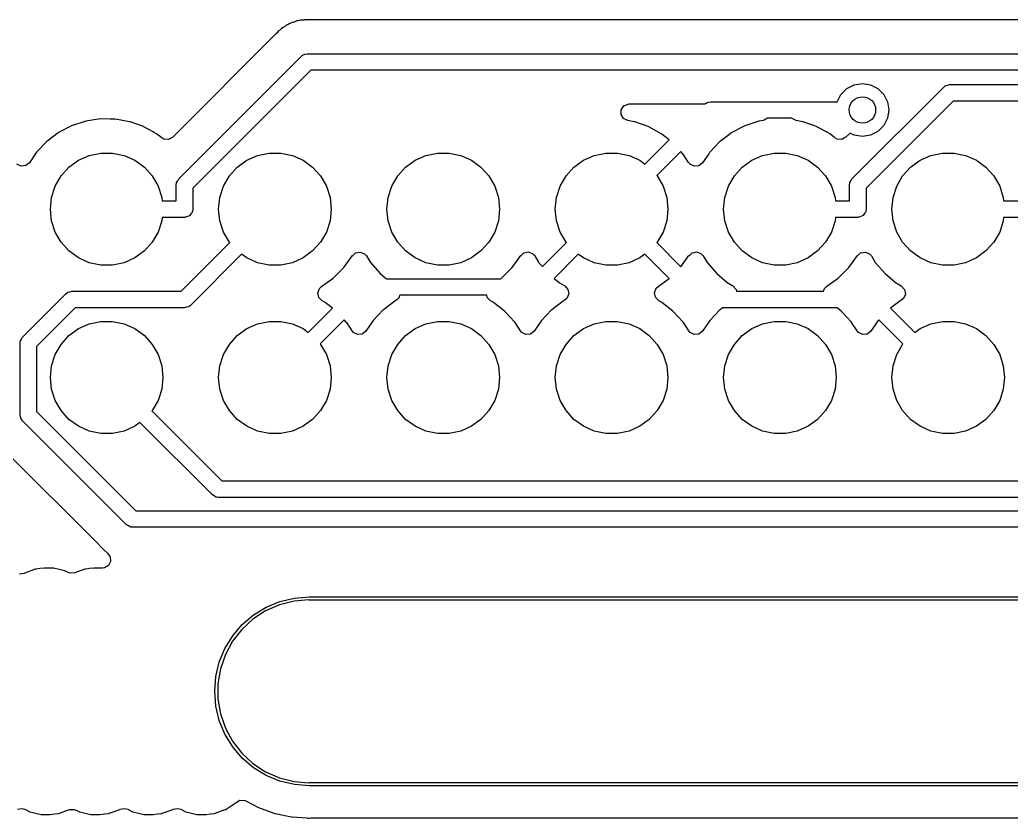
# Model space of a CAD drawing. Extents: x 0.3 to 11.5, y -8.2 to 3.2.
# Drawn here: x 3.005 to 3.594, y -3.508 to -3.033 of the extents above; entities that cross this region are included whole.
import ezdxf

# ---------------------------------------------------------------- set-up
doc = ezdxf.new("R2010")
doc.units = 0
doc.header["$MEASUREMENT"] = 0
doc.layers.add('BLACK', color=7, linetype='CONTINUOUS')

msp = doc.modelspace()

# ---------------------------------------------------------------- linework, layer by layer
at = {"layer": 'BLACK', "linetype": 'CONTINUOUS'}
for p, q in [((3.15992, -3.03918), (3.15933, -3.03969)), ((3.16048, -3.03862), (3.15992, -3.03918)), ((3.16154, -3.03799), (3.16048, -3.03862)), ((3.16198, -3.03773), (3.16154, -3.03799)), ((3.16237, -3.03747), (3.16198, -3.03773)), ((3.16309, -3.03695), (3.16237, -3.03747)), ((3.16378, -3.03645), (3.16309, -3.03695)), ((3.16407, -3.03634), (3.16378, -3.03645)), ((3.16452, -3.03616), (3.16407, -3.03634)), ((3.16407, -3.03634), (3.16407, -3.03634)), ((3.16522, -3.03581), (3.16452, -3.03616)), ((3.16564, -3.03557), (3.16522, -3.03581)), ((3.16591, -3.03541), (3.16564, -3.03557)), ((3.16564, -3.03557), (3.16564, -3.03557)), ((3.16758, -3.03492), (3.16591, -3.03541)), ((3.16802, -3.03477), (3.16758, -3.03492)), ((3.16935, -3.03425), (3.16802, -3.03477)), ((3.16964, -3.03413), (3.16935, -3.03425)), ((3.16935, -3.03425), (3.16935, -3.03425)), ((3.17015, -3.03407), (3.16964, -3.03413)), ((3.17043, -3.03403), (3.17015, -3.03407)), ((3.17119, -3.03387), (3.17043, -3.03403)), ((3.17126, -3.03385), (3.17119, -3.03387)), ((3.17196, -3.03365), (3.17126, -3.03385)), ((3.17227, -3.03364), (3.17196, -3.03365)), ((3.17244, -3.03364), (3.17227, -3.03364)), ((3.1737, -3.0336), (3.17244, -3.03364)), ((3.17416, -3.03356), (3.1737, -3.0336)), ((3.17417, -3.03356), (3.17416, -3.03356)), ((3.17432, -3.03354), (3.17417, -3.03356)), ((3.17417, -3.03356), (3.17417, -3.03356)), ((3.17542, -3.03354), (3.17432, -3.03354)), ((3.17558, -3.03354), (3.17542, -3.03354)), ((3.17794, -3.03346), (3.17558, -3.03354)), ((3.17826, -3.03345), (3.17794, -3.03346)), ((3.17794, -3.03346), (3.17794, -3.03346)), ((3.17855, -3.03352), (3.17826, -3.03345)), ((3.17899, -3.03354), (3.17855, -3.03352)), ((10.2435, -3.03354), (3.17899, -3.03354)), ((3.15726, -3.04184), (3.09596, -3.10314)), ((3.15757, -3.0415), (3.15726, -3.04184)), ((3.15868, -3.04015), (3.15757, -3.0415)), ((3.15933, -3.03969), (3.15868, -3.04015)), ((3.09948, -3.12793), (3.17241, -3.055)), ((3.17241, -3.055), (3.17311, -3.05448)), ((3.17311, -3.05448), (3.17323, -3.05434)), ((3.17323, -3.05434), (3.17334, -3.05431)), ((3.17334, -3.05431), (3.17354, -3.05416)), ((3.17354, -3.05416), (3.17473, -3.0539)), ((3.17473, -3.0539), (3.17589, -3.05356)), ((3.17589, -3.05356), (10.2449, -3.05356)), ((3.17793, -3.0634), (3.10788, -3.13345)), ((10.2429, -3.0634), (3.17793, -3.0634)), ((3.49297, -3.07775), (3.49646, -3.07426)), ((3.49646, -3.07426), (3.50085, -3.07203)), ((3.49948, -3.12793), (3.55406, -3.07335)), ((3.50085, -3.07203), (3.50571, -3.07126)), ((3.50571, -3.07126), (3.51058, -3.07203)), ((3.51058, -3.07203), (3.51497, -3.07426)), ((3.51497, -3.07426), (3.51845, -3.07775)), ((3.55406, -3.07335), (3.55476, -3.07283)), ((3.55476, -3.07283), (3.55488, -3.07269)), ((3.55488, -3.07269), (3.55498, -3.07266)), ((3.55498, -3.07266), (3.55519, -3.07251)), ((3.55519, -3.07251), (3.55637, -3.07225)), ((3.55637, -3.07225), (3.55754, -3.07191)), ((3.55754, -3.07191), (10.1633, -3.07191)), ((3.49076, -3.08208), (3.49297, -3.07775)), ((3.51845, -3.07775), (3.52069, -3.08214)), ((3.36245, -3.08683), (3.36404, -3.08453)), ((3.36404, -3.08453), (3.36662, -3.08345)), ((3.36662, -3.08345), (3.36716, -3.08342)), ((3.36716, -3.08342), (3.41222, -3.08342)), ((3.41222, -3.08342), (3.41278, -3.083)), ((3.41278, -3.083), (3.4129, -3.08286)), ((3.4129, -3.08286), (3.41301, -3.08283)), ((3.41301, -3.08283), (3.41321, -3.08268)), ((3.41321, -3.08268), (3.4144, -3.08242)), ((3.4144, -3.08242), (3.41556, -3.08208)), ((3.41556, -3.08208), (3.49076, -3.08208)), ((3.55957, -3.08176), (3.50788, -3.13345)), ((3.52069, -3.08214), (3.52146, -3.087)), ((10.1612, -3.08176), (3.55957, -3.08176)), ((3.36235, -3.08962), (3.36245, -3.08683)), ((3.36379, -3.09202), (3.36235, -3.08962)), ((3.36629, -3.09327), (3.36379, -3.09202)), ((3.44924, -3.09193), (3.44735, -3.09314)), ((3.46384, -3.09193), (3.44924, -3.09193)), ((3.4639, -3.09202), (3.46384, -3.09193)), ((3.4664, -3.09327), (3.4639, -3.09202)), ((3.52069, -3.09187), (3.51845, -3.09626)), ((3.52146, -3.087), (3.52069, -3.09187)), ((3.0359, -3.09639), (3.0281, -3.10045)), ((3.04426, -3.09366), (3.0359, -3.09639)), ((3.05295, -3.09233), (3.04426, -3.09366)), ((3.05316, -3.09233), (3.05295, -3.09233)), ((3.05884, -3.0924), (3.05316, -3.09233)), ((3.05316, -3.09233), (3.05316, -3.09233)), ((3.06175, -3.09244), (3.05884, -3.0924)), ((3.06195, -3.09247), (3.06175, -3.09244)), ((3.07021, -3.09394), (3.06195, -3.09247)), ((3.06195, -3.09247), (3.06195, -3.09247)), ((3.07041, -3.09398), (3.07021, -3.09394)), ((3.07021, -3.09394), (3.07021, -3.09394)), ((3.0706, -3.09405), (3.07041, -3.09398)), ((3.0785, -3.09685), (3.0706, -3.09405)), ((3.0706, -3.09405), (3.0706, -3.09405)), ((3.0787, -3.09691), (3.0785, -3.09685)), ((3.0785, -3.09685), (3.0785, -3.09685)), ((3.08434, -3.10003), (3.0787, -3.09691)), ((3.3702, -3.09396), (3.36629, -3.09327)), ((3.37059, -3.09407), (3.3702, -3.09396)), ((3.3785, -3.09686), (3.37059, -3.09407)), ((3.37887, -3.09703), (3.3785, -3.09686)), ((3.38621, -3.10108), (3.37887, -3.09703)), ((3.4359, -3.09639), (3.4281, -3.10045)), ((3.44426, -3.09366), (3.4359, -3.09639)), ((3.44671, -3.09329), (3.44426, -3.09366)), ((3.44735, -3.09314), (3.44671, -3.09329)), ((3.47021, -3.09394), (3.4664, -3.09327)), ((3.47041, -3.09398), (3.47021, -3.09394)), ((3.47021, -3.09394), (3.47021, -3.09394)), ((3.4706, -3.09405), (3.47041, -3.09398)), ((3.4785, -3.09685), (3.4706, -3.09405)), ((3.4706, -3.09405), (3.4706, -3.09405)), ((3.4787, -3.09691), (3.4785, -3.09685)), ((3.4785, -3.09685), (3.4785, -3.09685)), ((3.48434, -3.10003), (3.4787, -3.09691)), ((3.51845, -3.09626), (3.51497, -3.09974)), ((3.02794, -3.10058), (3.02192, -3.10509)), ((3.0281, -3.10045), (3.02794, -3.10058)), ((3.02794, -3.10058), (3.02794, -3.10058)), ((3.08497, -3.10038), (3.08434, -3.10003)), ((3.0864, -3.10117), (3.08497, -3.10038)), ((3.08656, -3.10129), (3.0864, -3.10117)), ((3.08938, -3.10352), (3.08656, -3.10129)), ((3.08656, -3.10129), (3.08656, -3.10129)), ((3.09072, -3.10428), (3.08938, -3.10352)), ((3.09596, -3.10314), (3.09351, -3.10448)), ((3.38654, -3.10131), (3.38621, -3.10108)), ((3.39088, -3.10473), (3.38654, -3.10131)), ((3.42794, -3.10058), (3.42192, -3.10509)), ((3.4281, -3.10045), (3.42794, -3.10058)), ((3.42794, -3.10058), (3.42794, -3.10058)), ((3.48497, -3.10038), (3.48434, -3.10003)), ((3.4864, -3.10117), (3.48497, -3.10038)), ((3.48889, -3.10314), (3.4864, -3.10117)), ((3.48938, -3.10352), (3.48889, -3.10314)), ((3.49072, -3.10428), (3.48938, -3.10352)), ((3.49596, -3.10314), (3.49351, -3.10448)), ((3.49838, -3.10072), (3.49596, -3.10314)), ((3.50085, -3.10198), (3.49838, -3.10072)), ((3.50571, -3.10275), (3.50085, -3.10198)), ((3.51058, -3.10198), (3.50571, -3.10275)), ((3.51497, -3.09974), (3.51058, -3.10198)), ((3.02107, -3.10573), (3.01499, -3.11209)), ((3.02192, -3.10509), (3.02107, -3.10573)), ((3.09351, -3.10448), (3.09072, -3.10428)), ((3.37649, -3.11911), (3.39088, -3.10473)), ((3.42107, -3.10573), (3.41499, -3.11209)), ((3.42192, -3.10509), (3.42107, -3.10573)), ((3.49351, -3.10448), (3.49072, -3.10428)), ((3.01499, -3.11209), (3.01076, -3.11829)), ((3.03996, -3.11688), (3.04636, -3.11404)), ((3.04636, -3.11404), (3.0532, -3.11258)), ((3.0532, -3.11258), (3.06019, -3.11258)), ((3.06019, -3.11258), (3.06704, -3.11404)), ((3.06704, -3.11404), (3.07343, -3.11688)), ((3.13996, -3.11688), (3.14636, -3.11404)), ((3.14636, -3.11404), (3.1532, -3.11258)), ((3.1532, -3.11258), (3.16019, -3.11258)), ((3.16019, -3.11258), (3.16704, -3.11404)), ((3.16704, -3.11404), (3.17343, -3.11688)), ((3.23996, -3.11688), (3.24636, -3.11404)), ((3.24636, -3.11404), (3.2532, -3.11258)), ((3.2532, -3.11258), (3.26019, -3.11258)), ((3.26019, -3.11258), (3.26704, -3.11404)), ((3.26704, -3.11404), (3.27343, -3.11688)), ((3.33996, -3.11688), (3.34636, -3.11404)), ((3.34636, -3.11404), (3.3532, -3.11258)), ((3.3532, -3.11258), (3.36019, -3.11258)), ((3.36019, -3.11258), (3.36704, -3.11404)), ((3.36704, -3.11404), (3.37343, -3.11688)), ((3.39786, -3.11166), (3.38356, -3.12596)), ((3.39906, -3.11298), (3.39786, -3.11166)), ((3.39931, -3.1133), (3.39906, -3.11298)), ((3.40248, -3.11821), (3.39931, -3.1133)), ((3.41438, -3.11298), (3.41076, -3.11829)), ((3.41487, -3.11226), (3.41438, -3.11298)), ((3.41499, -3.11209), (3.41487, -3.11226)), ((3.41487, -3.11226), (3.41487, -3.11226)), ((3.43996, -3.11688), (3.44636, -3.11404)), ((3.44636, -3.11404), (3.4532, -3.11258)), ((3.4532, -3.11258), (3.46019, -3.11258)), ((3.46019, -3.11258), (3.46704, -3.11404)), ((3.46704, -3.11404), (3.47343, -3.11688)), ((3.53996, -3.11688), (3.54636, -3.11404)), ((3.54636, -3.11404), (3.5532, -3.11258)), ((3.5532, -3.11258), (3.56019, -3.11258)), ((3.56019, -3.11258), (3.56704, -3.11404)), ((3.56704, -3.11404), (3.57343, -3.11688)), ((3.00582, -3.12039), (3.00331, -3.11916)), ((3.0086, -3.12006), (3.00582, -3.12039)), ((3.01076, -3.11829), (3.0086, -3.12006)), ((3.02962, -3.1262), (3.0343, -3.121)), ((3.0343, -3.121), (3.03996, -3.11688)), ((3.07343, -3.11688), (3.07909, -3.121)), ((3.07909, -3.121), (3.08377, -3.1262)), ((3.12962, -3.1262), (3.1343, -3.121)), ((3.1343, -3.121), (3.13996, -3.11688)), ((3.17343, -3.11688), (3.17909, -3.121)), ((3.17909, -3.121), (3.18377, -3.1262)), ((3.22962, -3.1262), (3.2343, -3.121)), ((3.2343, -3.121), (3.23996, -3.11688)), ((3.27343, -3.11688), (3.27909, -3.121)), ((3.27909, -3.121), (3.28377, -3.1262)), ((3.32962, -3.1262), (3.3343, -3.121)), ((3.3343, -3.121), (3.33996, -3.11688)), ((3.37343, -3.11688), (3.37649, -3.11911)), ((3.4033, -3.11917), (3.40248, -3.11821)), ((3.40581, -3.1204), (3.4033, -3.11917)), ((3.40859, -3.12008), (3.40581, -3.1204)), ((3.41075, -3.11831), (3.40859, -3.12008)), ((3.41076, -3.11829), (3.41075, -3.11831)), ((3.42962, -3.1262), (3.4343, -3.121)), ((3.4343, -3.121), (3.43996, -3.11688)), ((3.47343, -3.11688), (3.47909, -3.121)), ((3.47909, -3.121), (3.48377, -3.1262)), ((3.52962, -3.1262), (3.5343, -3.121)), ((3.5343, -3.121), (3.53996, -3.11688)), ((3.57343, -3.11688), (3.57909, -3.121)), ((3.57909, -3.121), (3.58377, -3.1262)), ((3.02613, -3.13225), (3.02962, -3.1262)), ((3.08377, -3.1262), (3.08727, -3.13225)), ((3.12613, -3.13225), (3.12962, -3.1262)), ((3.18377, -3.1262), (3.18727, -3.13225)), ((3.22613, -3.13225), (3.22962, -3.1262)), ((3.28377, -3.1262), (3.28727, -3.13225)), ((3.32613, -3.13225), (3.32962, -3.1262)), ((3.38356, -3.12596), (3.38377, -3.1262)), ((3.38377, -3.1262), (3.38727, -3.13225)), ((3.42613, -3.13225), (3.42962, -3.1262)), ((3.48377, -3.1262), (3.48727, -3.13225)), ((3.52613, -3.13225), (3.52962, -3.1262)), ((3.58377, -3.1262), (3.58727, -3.13225)), ((3.02396, -3.13891), (3.02613, -3.13225)), ((3.08727, -3.13225), (3.08943, -3.13891)), ((3.09804, -3.13141), (3.09817, -3.13054)), ((3.09804, -3.14094), (3.09804, -3.13141)), ((3.09815, -3.13036), (3.09821, -3.13026)), ((3.09817, -3.13054), (3.09815, -3.13036)), ((3.09821, -3.13026), (3.09824, -3.13001)), ((3.09824, -3.13001), (3.0989, -3.12899)), ((3.0989, -3.12899), (3.09948, -3.12793)), ((3.10788, -3.13345), (3.10788, -3.14587)), ((3.12396, -3.13891), (3.12613, -3.13225)), ((3.18727, -3.13225), (3.18943, -3.13891)), ((3.22396, -3.13891), (3.22613, -3.13225)), ((3.28727, -3.13225), (3.28943, -3.13891)), ((3.32396, -3.13891), (3.32613, -3.13225)), ((3.38727, -3.13225), (3.38943, -3.13891)), ((3.42396, -3.13891), (3.42613, -3.13225)), ((3.48727, -3.13225), (3.48943, -3.13891)), ((3.49804, -3.13141), (3.49817, -3.13054)), ((3.49804, -3.14094), (3.49804, -3.13141)), ((3.49815, -3.13036), (3.49821, -3.13026)), ((3.49817, -3.13054), (3.49815, -3.13036)), ((3.49821, -3.13026), (3.49824, -3.13001)), ((3.49824, -3.13001), (3.4989, -3.12899)), ((3.4989, -3.12899), (3.49948, -3.12793)), ((3.50788, -3.13345), (3.50788, -3.14587)), ((3.52396, -3.13891), (3.52613, -3.13225)), ((3.58727, -3.13225), (3.58943, -3.13891)), ((3.02323, -3.14587), (3.02396, -3.13891)), ((3.08943, -3.13891), (3.08964, -3.14094)), ((3.12323, -3.14587), (3.12396, -3.13891)), ((3.18943, -3.13891), (3.19016, -3.14587)), ((3.22323, -3.14587), (3.22396, -3.13891)), ((3.28943, -3.13891), (3.29016, -3.14587)), ((3.32323, -3.14587), (3.32396, -3.13891)), ((3.38943, -3.13891), (3.39016, -3.14587)), ((3.42323, -3.14587), (3.42396, -3.13891)), ((3.48943, -3.13891), (3.48964, -3.14094)), ((3.52323, -3.14587), (3.52396, -3.13891)), ((3.58943, -3.13891), (3.58964, -3.14094)), ((3.08964, -3.14094), (3.09804, -3.14094)), ((3.48964, -3.14094), (3.49804, -3.14094)), ((3.58964, -3.14094), (3.60296, -3.14094)), ((3.02396, -3.15282), (3.02323, -3.14587)), ((3.08964, -3.15079), (3.08943, -3.15282)), ((3.10296, -3.15079), (3.08964, -3.15079)), ((3.1033, -3.15069), (3.10296, -3.15079)), ((3.10365, -3.15074), (3.1033, -3.15069)), ((3.10461, -3.1503), (3.10365, -3.15074)), ((3.10562, -3.15001), (3.10461, -3.1503)), ((3.10585, -3.14974), (3.10562, -3.15001)), ((3.10618, -3.14959), (3.10585, -3.14974)), ((3.10675, -3.14871), (3.10618, -3.14959)), ((3.10744, -3.14791), (3.10675, -3.14871)), ((3.10749, -3.14756), (3.10744, -3.14791)), ((3.10768, -3.14726), (3.10749, -3.14756)), ((3.10788, -3.14587), (3.10768, -3.14726)), ((3.12396, -3.15282), (3.12323, -3.14587)), ((3.19016, -3.14587), (3.18943, -3.15282)), ((3.22396, -3.15282), (3.22323, -3.14587)), ((3.29016, -3.14587), (3.28943, -3.15282)), ((3.32396, -3.15282), (3.32323, -3.14587)), ((3.39016, -3.14587), (3.38943, -3.15282)), ((3.42396, -3.15282), (3.42323, -3.14587)), ((3.48964, -3.15079), (3.48943, -3.15282)), ((3.50296, -3.15079), (3.48964, -3.15079)), ((3.5033, -3.15069), (3.50296, -3.15079)), ((3.50365, -3.15074), (3.5033, -3.15069)), ((3.50461, -3.1503), (3.50365, -3.15074)), ((3.50562, -3.15001), (3.50461, -3.1503)), ((3.50585, -3.14974), (3.50562, -3.15001)), ((3.50618, -3.14959), (3.50585, -3.14974)), ((3.50675, -3.14871), (3.50618, -3.14959)), ((3.50744, -3.14791), (3.50675, -3.14871)), ((3.50749, -3.14756), (3.50744, -3.14791)), ((3.50768, -3.14726), (3.50749, -3.14756)), ((3.50788, -3.14587), (3.50768, -3.14726)), ((3.52396, -3.15282), (3.52323, -3.14587)), ((3.58964, -3.15079), (3.58943, -3.15282)), ((3.59804, -3.15079), (3.58964, -3.15079)), ((3.02613, -3.15948), (3.02396, -3.15282)), ((3.08943, -3.15282), (3.08727, -3.15948)), ((3.12613, -3.15948), (3.12396, -3.15282)), ((3.18943, -3.15282), (3.18727, -3.15948)), ((3.22613, -3.15948), (3.22396, -3.15282)), ((3.28943, -3.15282), (3.28727, -3.15948)), ((3.32613, -3.15948), (3.32396, -3.15282)), ((3.38943, -3.15282), (3.38727, -3.15948)), ((3.42613, -3.15948), (3.42396, -3.15282)), ((3.48943, -3.15282), (3.48727, -3.15948)), ((3.52613, -3.15948), (3.52396, -3.15282)), ((3.58943, -3.15282), (3.58727, -3.15948)), ((3.02962, -3.16554), (3.02613, -3.15948)), ((3.08727, -3.15948), (3.08377, -3.16554)), ((3.12962, -3.16554), (3.12613, -3.15948)), ((3.18727, -3.15948), (3.18377, -3.16554)), ((3.22962, -3.16554), (3.22613, -3.15948)), ((3.28727, -3.15948), (3.28377, -3.16554)), ((3.32962, -3.16554), (3.32613, -3.15948)), ((3.38727, -3.15948), (3.38377, -3.16554)), ((3.42962, -3.16554), (3.42613, -3.15948)), ((3.48727, -3.15948), (3.48377, -3.16554)), ((3.52962, -3.16554), (3.52613, -3.15948)), ((3.58727, -3.15948), (3.58377, -3.16554)), ((3.0343, -3.17074), (3.02962, -3.16554)), ((3.08377, -3.16554), (3.07909, -3.17074)), ((3.10093, -3.19468), (3.12983, -3.16577)), ((3.12983, -3.16577), (3.12962, -3.16554)), ((3.18377, -3.16554), (3.17909, -3.17074)), ((3.2343, -3.17074), (3.22962, -3.16554)), ((3.28377, -3.16554), (3.27909, -3.17074)), ((3.31556, -3.18004), (3.32983, -3.16577)), ((3.32983, -3.16577), (3.32962, -3.16554)), ((3.38377, -3.16554), (3.38356, -3.16577)), ((3.38356, -3.16577), (3.39792, -3.18013)), ((3.4343, -3.17074), (3.42962, -3.16554)), ((3.48377, -3.16554), (3.47909, -3.17074)), ((3.5343, -3.17074), (3.52962, -3.16554)), ((3.58377, -3.16554), (3.57909, -3.17074)), ((3.03996, -3.17485), (3.0343, -3.17074)), ((3.07909, -3.17074), (3.07343, -3.17485)), ((3.1369, -3.17262), (3.10644, -3.20308)), ((3.13996, -3.17485), (3.1369, -3.17262)), ((3.17909, -3.17074), (3.17343, -3.17485)), ((3.19868, -3.1791), (3.2027, -3.17351)), ((3.2027, -3.17351), (3.20275, -3.17354)), ((3.20275, -3.17354), (3.2046, -3.17184)), ((3.2046, -3.17184), (3.20735, -3.17136)), ((3.20735, -3.17136), (3.20993, -3.17245)), ((3.20993, -3.17245), (3.21102, -3.1737)), ((3.21102, -3.1737), (3.21339, -3.17756)), ((3.23996, -3.17485), (3.2343, -3.17074)), ((3.27909, -3.17074), (3.27343, -3.17485)), ((3.29868, -3.1791), (3.3027, -3.17351)), ((3.3027, -3.17351), (3.30275, -3.17354)), ((3.30275, -3.17354), (3.30461, -3.17183)), ((3.30461, -3.17183), (3.30736, -3.17134)), ((3.30736, -3.17134), (3.30994, -3.17243)), ((3.30994, -3.17243), (3.31103, -3.17368)), ((3.31103, -3.17368), (3.3133, -3.17738)), ((3.3369, -3.17262), (3.32253, -3.18699)), ((3.33996, -3.17485), (3.3369, -3.17262)), ((3.37649, -3.17262), (3.37343, -3.17485)), ((3.39097, -3.1871), (3.37649, -3.17262)), ((3.39792, -3.18013), (3.40268, -3.1735)), ((3.40268, -3.1735), (3.40273, -3.17353)), ((3.40273, -3.17353), (3.40459, -3.17183)), ((3.40459, -3.17183), (3.40734, -3.17134)), ((3.40734, -3.17134), (3.40992, -3.17243)), ((3.40992, -3.17243), (3.41101, -3.17368)), ((3.41101, -3.17368), (3.41339, -3.17756)), ((3.43996, -3.17485), (3.4343, -3.17074)), ((3.47909, -3.17074), (3.47343, -3.17485)), ((3.49868, -3.1791), (3.5027, -3.17351)), ((3.5027, -3.17351), (3.50275, -3.17354)), ((3.50275, -3.17354), (3.5046, -3.17184)), ((3.5046, -3.17184), (3.50735, -3.17136)), ((3.50735, -3.17136), (3.50993, -3.17245)), ((3.50993, -3.17245), (3.51102, -3.1737)), ((3.51102, -3.1737), (3.51339, -3.17756)), ((3.53996, -3.17485), (3.5343, -3.17074)), ((3.57909, -3.17074), (3.57343, -3.17485)), ((3.04636, -3.17769), (3.03996, -3.17485)), ((3.0532, -3.17915), (3.04636, -3.17769)), ((3.06019, -3.17915), (3.0532, -3.17915)), ((3.06704, -3.17769), (3.06019, -3.17915)), ((3.07343, -3.17485), (3.06704, -3.17769)), ((3.14636, -3.17769), (3.13996, -3.17485)), ((3.1532, -3.17915), (3.14636, -3.17769)), ((3.16019, -3.17915), (3.1532, -3.17915)), ((3.16704, -3.17769), (3.16019, -3.17915)), ((3.17343, -3.17485), (3.16704, -3.17769)), ((3.19757, -3.18065), (3.19868, -3.1791)), ((3.21339, -3.17756), (3.21915, -3.18421)), ((3.24636, -3.17769), (3.23996, -3.17485)), ((3.2532, -3.17915), (3.24636, -3.17769)), ((3.26019, -3.17915), (3.2532, -3.17915)), ((3.26704, -3.17769), (3.26019, -3.17915)), ((3.27343, -3.17485), (3.26704, -3.17769)), ((3.29757, -3.18065), (3.29868, -3.1791)), ((3.3133, -3.17738), (3.31354, -3.1777)), ((3.31354, -3.1777), (3.31556, -3.18004)), ((3.34636, -3.17769), (3.33996, -3.17485)), ((3.3532, -3.17915), (3.34636, -3.17769)), ((3.36019, -3.17915), (3.3532, -3.17915)), ((3.36704, -3.17769), (3.36019, -3.17915)), ((3.37343, -3.17485), (3.36704, -3.17769)), ((3.41339, -3.17756), (3.41915, -3.18421)), ((3.44636, -3.17769), (3.43996, -3.17485)), ((3.4532, -3.17915), (3.44636, -3.17769)), ((3.46019, -3.17915), (3.4532, -3.17915)), ((3.46704, -3.17769), (3.46019, -3.17915)), ((3.47343, -3.17485), (3.46704, -3.17769)), ((3.49757, -3.18065), (3.49868, -3.1791)), ((3.51339, -3.17756), (3.51915, -3.18421)), ((3.54636, -3.17769), (3.53996, -3.17485)), ((3.5532, -3.17915), (3.54636, -3.17769)), ((3.56019, -3.17915), (3.5532, -3.17915)), ((3.56704, -3.17769), (3.56019, -3.17915)), ((3.57343, -3.17485), (3.56704, -3.17769)), ((3.19134, -3.18686), (3.19204, -3.18616)), ((3.19204, -3.18616), (3.19742, -3.18079)), ((3.19742, -3.18079), (3.19757, -3.18065)), ((3.21915, -3.18421), (3.22214, -3.1867)), ((3.29134, -3.18686), (3.29204, -3.18616)), ((3.29204, -3.18616), (3.29742, -3.18079)), ((3.29742, -3.18079), (3.29757, -3.18065)), ((3.41915, -3.18421), (3.42214, -3.1867)), ((3.49134, -3.18686), (3.49204, -3.18616)), ((3.49204, -3.18616), (3.49742, -3.18079)), ((3.49742, -3.18079), (3.49757, -3.18065)), ((3.51915, -3.18421), (3.52214, -3.1867)), ((3.18319, -3.19295), (3.18427, -3.1919)), ((3.18427, -3.1919), (3.18653, -3.19029)), ((3.18653, -3.19029), (3.19134, -3.18686)), ((3.22214, -3.1867), (3.22275, -3.1872)), ((3.22275, -3.1872), (3.29085, -3.1872)), ((3.29085, -3.1872), (3.29134, -3.18686)), ((3.32253, -3.18699), (3.32577, -3.18968)), ((3.32577, -3.18968), (3.3261, -3.18991)), ((3.3261, -3.18991), (3.32882, -3.1915)), ((3.32882, -3.1915), (3.33074, -3.19354)), ((3.38319, -3.19292), (3.38427, -3.19188)), ((3.38427, -3.19188), (3.39097, -3.1871)), ((3.42214, -3.1867), (3.42514, -3.18918)), ((3.42514, -3.18918), (3.42591, -3.18983)), ((3.42591, -3.18983), (3.4267, -3.19029)), ((3.4267, -3.19029), (3.4288, -3.19151)), ((3.4288, -3.19151), (3.43072, -3.19355)), ((3.48321, -3.19293), (3.48429, -3.19189)), ((3.48429, -3.19189), (3.48653, -3.19029)), ((3.48653, -3.19029), (3.49134, -3.18686)), ((3.52214, -3.1867), (3.52514, -3.18918)), ((3.52514, -3.18918), (3.52591, -3.18983)), ((3.52591, -3.18983), (3.5267, -3.19029)), ((3.5267, -3.19029), (3.52882, -3.19153)), ((3.52882, -3.19153), (3.53074, -3.19356)), ((3.00665, -3.22198), (3.03252, -3.19612)), ((3.03252, -3.19612), (3.03322, -3.19559)), ((3.03322, -3.19559), (3.03334, -3.19546)), ((3.03334, -3.19546), (3.03345, -3.19543)), ((3.03345, -3.19543), (3.03365, -3.19527)), ((3.03365, -3.19527), (3.03484, -3.19502)), ((3.03484, -3.19502), (3.036, -3.19468)), ((3.036, -3.19468), (3.10093, -3.19468)), ((3.1822, -3.19556), (3.18319, -3.19295)), ((3.18278, -3.19829), (3.1822, -3.19556)), ((3.23093, -3.19705), (3.23018, -3.19888)), ((3.28254, -3.19705), (3.23093, -3.19705)), ((3.2828, -3.19828), (3.28254, -3.19705)), ((3.33125, -3.19628), (3.3302, -3.19887)), ((3.33074, -3.19354), (3.33125, -3.19628)), ((3.3822, -3.19554), (3.38319, -3.19292)), ((3.38278, -3.19827), (3.3822, -3.19554)), ((3.43072, -3.19355), (3.43093, -3.19469)), ((3.43093, -3.19469), (3.48255, -3.19469)), ((3.48255, -3.19469), (3.48321, -3.19293)), ((3.53125, -3.19631), (3.5302, -3.1989)), ((3.53074, -3.19356), (3.53125, -3.19631)), ((3.10531, -3.20392), (3.10413, -3.20418)), ((3.10552, -3.20377), (3.10531, -3.20392)), ((3.10562, -3.20374), (3.10552, -3.20377)), ((3.10574, -3.2036), (3.10562, -3.20374)), ((3.10644, -3.20308), (3.10574, -3.2036)), ((3.18475, -3.20028), (3.18278, -3.19829)), ((3.18621, -3.20108), (3.18475, -3.20028)), ((3.18654, -3.20131), (3.18621, -3.20108)), ((3.19088, -3.20473), (3.18654, -3.20131)), ((3.22794, -3.20058), (3.22123, -3.20561)), ((3.2281, -3.20045), (3.22794, -3.20058)), ((3.22794, -3.20058), (3.22794, -3.20058)), ((3.22859, -3.2002), (3.2281, -3.20045)), ((3.23018, -3.19888), (3.22859, -3.2002)), ((3.28477, -3.20027), (3.2828, -3.19828)), ((3.2864, -3.20117), (3.28477, -3.20027)), ((3.28656, -3.20129), (3.2864, -3.20117)), ((3.29314, -3.20649), (3.28656, -3.20129)), ((3.28656, -3.20129), (3.28656, -3.20129)), ((3.32794, -3.20058), (3.32123, -3.20561)), ((3.3281, -3.20045), (3.32794, -3.20058)), ((3.32794, -3.20058), (3.32794, -3.20058)), ((3.32861, -3.20019), (3.3281, -3.20045)), ((3.3302, -3.19887), (3.32861, -3.20019)), ((3.38475, -3.20026), (3.38278, -3.19827)), ((3.3864, -3.20117), (3.38475, -3.20026)), ((3.38656, -3.20129), (3.3864, -3.20117)), ((3.39314, -3.20649), (3.38656, -3.20129)), ((3.38656, -3.20129), (3.38656, -3.20129)), ((3.52795, -3.20059), (3.52248, -3.20469)), ((3.52829, -3.20038), (3.52795, -3.20059)), ((3.52861, -3.20021), (3.52829, -3.20038)), ((3.5302, -3.1989), (3.52861, -3.20021)), ((3.03804, -3.20452), (3.01506, -3.2275)), ((3.10296, -3.20452), (3.03804, -3.20452)), ((3.10413, -3.20418), (3.10296, -3.20452)), ((3.17649, -3.21911), (3.19088, -3.20473)), ((3.22107, -3.20573), (3.21499, -3.21209)), ((3.22123, -3.20561), (3.22107, -3.20573)), ((3.2933, -3.20662), (3.29314, -3.20649)), ((3.29314, -3.20649), (3.29314, -3.20649)), ((3.29922, -3.21312), (3.2933, -3.20662)), ((3.32107, -3.20573), (3.31499, -3.21209)), ((3.32123, -3.20561), (3.32107, -3.20573)), ((3.3933, -3.20662), (3.39314, -3.20649)), ((3.39314, -3.20649), (3.39314, -3.20649)), ((3.39922, -3.21312), (3.3933, -3.20662)), ((3.42107, -3.20573), (3.41499, -3.21209)), ((3.42123, -3.20561), (3.42107, -3.20573)), ((3.42267, -3.20453), (3.42123, -3.20561)), ((3.49065, -3.20453), (3.42267, -3.20453)), ((3.49314, -3.20649), (3.49065, -3.20453)), ((3.4933, -3.20662), (3.49314, -3.20649)), ((3.49314, -3.20649), (3.49314, -3.20649)), ((3.49922, -3.21312), (3.4933, -3.20662)), ((3.52248, -3.20469), (3.5369, -3.21911)), ((3.03996, -3.21688), (3.04636, -3.21404)), ((3.04636, -3.21404), (3.0532, -3.21258)), ((3.0532, -3.21258), (3.06019, -3.21258)), ((3.06019, -3.21258), (3.06704, -3.21404)), ((3.06704, -3.21404), (3.07343, -3.21688)), ((3.13996, -3.21688), (3.14636, -3.21404)), ((3.14636, -3.21404), (3.1532, -3.21258)), ((3.1532, -3.21258), (3.16019, -3.21258)), ((3.16019, -3.21258), (3.16704, -3.21404)), ((3.16704, -3.21404), (3.17343, -3.21688)), ((3.19786, -3.21166), (3.18356, -3.22596)), ((3.19906, -3.21298), (3.19786, -3.21166)), ((3.19931, -3.2133), (3.19906, -3.21298)), ((3.20248, -3.21821), (3.19931, -3.2133)), ((3.21499, -3.21209), (3.21076, -3.21829)), ((3.23996, -3.21688), (3.24636, -3.21404)), ((3.24636, -3.21404), (3.2532, -3.21258)), ((3.2532, -3.21258), (3.26019, -3.21258)), ((3.26019, -3.21258), (3.26704, -3.21404)), ((3.26704, -3.21404), (3.27343, -3.21688)), ((3.29933, -3.21329), (3.29922, -3.21312)), ((3.3025, -3.21819), (3.29933, -3.21329)), ((3.29933, -3.21329), (3.29933, -3.21329)), ((3.31499, -3.21209), (3.31076, -3.21829)), ((3.33996, -3.21688), (3.34636, -3.21404)), ((3.34636, -3.21404), (3.3532, -3.21258)), ((3.3532, -3.21258), (3.36019, -3.21258)), ((3.36019, -3.21258), (3.36704, -3.21404)), ((3.36704, -3.21404), (3.37343, -3.21688)), ((3.39933, -3.21329), (3.39922, -3.21312)), ((3.4025, -3.21819), (3.39933, -3.21329)), ((3.39933, -3.21329), (3.39933, -3.21329)), ((3.41499, -3.21209), (3.41076, -3.21829)), ((3.43996, -3.21688), (3.44636, -3.21404)), ((3.44636, -3.21404), (3.4532, -3.21258)), ((3.4532, -3.21258), (3.46019, -3.21258)), ((3.46019, -3.21258), (3.46704, -3.21404)), ((3.46704, -3.21404), (3.47343, -3.21688)), ((3.49933, -3.21329), (3.49922, -3.21312)), ((3.50251, -3.21821), (3.49933, -3.21329)), ((3.49933, -3.21329), (3.49933, -3.21329)), ((3.51489, -3.21227), (3.51077, -3.21831)), ((3.51515, -3.21196), (3.51489, -3.21227)), ((3.51548, -3.21161), (3.51515, -3.21196)), ((3.52983, -3.22596), (3.51548, -3.21161)), ((3.53996, -3.21688), (3.54636, -3.21404)), ((3.54636, -3.21404), (3.5532, -3.21258)), ((3.5532, -3.21258), (3.56019, -3.21258)), ((3.56019, -3.21258), (3.56704, -3.21404)), ((3.56704, -3.21404), (3.57343, -3.21688)), ((3.02962, -3.2262), (3.0343, -3.221)), ((3.0343, -3.221), (3.03996, -3.21688)), ((3.07343, -3.21688), (3.07909, -3.221)), ((3.07909, -3.221), (3.08377, -3.2262)), ((3.12962, -3.2262), (3.1343, -3.221)), ((3.1343, -3.221), (3.13996, -3.21688)), ((3.17343, -3.21688), (3.17649, -3.21911)), ((3.2033, -3.21917), (3.20248, -3.21821)), ((3.20581, -3.2204), (3.2033, -3.21917)), ((3.20859, -3.22008), (3.20581, -3.2204)), ((3.21075, -3.21831), (3.20859, -3.22008)), ((3.21076, -3.21829), (3.21075, -3.21831)), ((3.22962, -3.2262), (3.2343, -3.221)), ((3.2343, -3.221), (3.23996, -3.21688)), ((3.27343, -3.21688), (3.27909, -3.221)), ((3.27909, -3.221), (3.28377, -3.2262)), ((3.30331, -3.21916), (3.3025, -3.21819)), ((3.30582, -3.22039), (3.30331, -3.21916)), ((3.3086, -3.22006), (3.30582, -3.22039)), ((3.31076, -3.21829), (3.3086, -3.22006)), ((3.32962, -3.2262), (3.3343, -3.221)), ((3.3343, -3.221), (3.33996, -3.21688)), ((3.37343, -3.21688), (3.37909, -3.221)), ((3.37909, -3.221), (3.38377, -3.2262)), ((3.40331, -3.21916), (3.4025, -3.21819)), ((3.40582, -3.22039), (3.40331, -3.21916)), ((3.4086, -3.22006), (3.40582, -3.22039)), ((3.41076, -3.21829), (3.4086, -3.22006)), ((3.42962, -3.2262), (3.4343, -3.221)), ((3.4343, -3.221), (3.43996, -3.21688)), ((3.47343, -3.21688), (3.47909, -3.221)), ((3.47909, -3.221), (3.48377, -3.2262)), ((3.50332, -3.21917), (3.50251, -3.21821)), ((3.50583, -3.2204), (3.50332, -3.21917)), ((3.50861, -3.22008), (3.50583, -3.2204)), ((3.51077, -3.21831), (3.50861, -3.22008)), ((3.5369, -3.21911), (3.53996, -3.21688)), ((3.57343, -3.21688), (3.57909, -3.221)), ((3.57909, -3.221), (3.58377, -3.2262)), ((3.00521, -3.22546), (3.00534, -3.2246)), ((3.00521, -3.26806), (3.00521, -3.22546)), ((3.00533, -3.22442), (3.00538, -3.22432)), ((3.00534, -3.2246), (3.00533, -3.22442)), ((3.00538, -3.22432), (3.00542, -3.22407)), ((3.00542, -3.22407), (3.00607, -3.22305)), ((3.00607, -3.22305), (3.00665, -3.22198)), ((3.01506, -3.2275), (3.01506, -3.26602)), ((3.02613, -3.23225), (3.02962, -3.2262)), ((3.08377, -3.2262), (3.08727, -3.23225)), ((3.12613, -3.23225), (3.12962, -3.2262)), ((3.18356, -3.22596), (3.18377, -3.2262)), ((3.18377, -3.2262), (3.18727, -3.23225)), ((3.22613, -3.23225), (3.22962, -3.2262)), ((3.28377, -3.2262), (3.28727, -3.23225)), ((3.32613, -3.23225), (3.32962, -3.2262)), ((3.38377, -3.2262), (3.38727, -3.23225)), ((3.42613, -3.23225), (3.42962, -3.2262)), ((3.48377, -3.2262), (3.48727, -3.23225)), ((3.52613, -3.23225), (3.52962, -3.2262)), ((3.52962, -3.2262), (3.52983, -3.22596)), ((3.58377, -3.2262), (3.58727, -3.23225)), ((3.02396, -3.23891), (3.02613, -3.23225)), ((3.08727, -3.23225), (3.08943, -3.23891)), ((3.12396, -3.23891), (3.12613, -3.23225)), ((3.18727, -3.23225), (3.18943, -3.23891)), ((3.22396, -3.23891), (3.22613, -3.23225)), ((3.28727, -3.23225), (3.28943, -3.23891)), ((3.32396, -3.23891), (3.32613, -3.23225)), ((3.38727, -3.23225), (3.38943, -3.23891)), ((3.42396, -3.23891), (3.42613, -3.23225)), ((3.48727, -3.23225), (3.48943, -3.23891)), ((3.52396, -3.23891), (3.52613, -3.23225)), ((3.58727, -3.23225), (3.58943, -3.23891)), ((3.02323, -3.24587), (3.02396, -3.23891)), ((3.08943, -3.23891), (3.09016, -3.24587)), ((3.12323, -3.24587), (3.12396, -3.23891)), ((3.18943, -3.23891), (3.19016, -3.24587)), ((3.22323, -3.24587), (3.22396, -3.23891)), ((3.28943, -3.23891), (3.29016, -3.24587)), ((3.32323, -3.24587), (3.32396, -3.23891)), ((3.38943, -3.23891), (3.39016, -3.24587)), ((3.42323, -3.24587), (3.42396, -3.23891)), ((3.48943, -3.23891), (3.49016, -3.24587)), ((3.52323, -3.24587), (3.52396, -3.23891)), ((3.58943, -3.23891), (3.59016, -3.24587)), ((3.02396, -3.25282), (3.02323, -3.24587)), ((3.09016, -3.24587), (3.08943, -3.25282)), ((3.12396, -3.25282), (3.12323, -3.24587)), ((3.19016, -3.24587), (3.18943, -3.25282)), ((3.22396, -3.25282), (3.22323, -3.24587)), ((3.29016, -3.24587), (3.28943, -3.25282)), ((3.32396, -3.25282), (3.32323, -3.24587)), ((3.39016, -3.24587), (3.38943, -3.25282)), ((3.42396, -3.25282), (3.42323, -3.24587)), ((3.49016, -3.24587), (3.48943, -3.25282)), ((3.52396, -3.25282), (3.52323, -3.24587)), ((3.59016, -3.24587), (3.58943, -3.25282)), ((3.02613, -3.25948), (3.02396, -3.25282)), ((3.08943, -3.25282), (3.08727, -3.25948)), ((3.12613, -3.25948), (3.12396, -3.25282)), ((3.18943, -3.25282), (3.18727, -3.25948)), ((3.22613, -3.25948), (3.22396, -3.25282)), ((3.28943, -3.25282), (3.28727, -3.25948)), ((3.32613, -3.25948), (3.32396, -3.25282)), ((3.38943, -3.25282), (3.38727, -3.25948)), ((3.42613, -3.25948), (3.42396, -3.25282)), ((3.48943, -3.25282), (3.48727, -3.25948)), ((3.52613, -3.25948), (3.52396, -3.25282)), ((3.58943, -3.25282), (3.58727, -3.25948)), ((3.02962, -3.26554), (3.02613, -3.25948)), ((3.08727, -3.25948), (3.08377, -3.26554)), ((3.12962, -3.26554), (3.12613, -3.25948)), ((3.18727, -3.25948), (3.18377, -3.26554)), ((3.22962, -3.26554), (3.22613, -3.25948)), ((3.28727, -3.25948), (3.28377, -3.26554)), ((3.32962, -3.26554), (3.32613, -3.25948)), ((3.38727, -3.25948), (3.38377, -3.26554)), ((3.42962, -3.26554), (3.42613, -3.25948)), ((3.48727, -3.25948), (3.48377, -3.26554)), ((3.52962, -3.26554), (3.52613, -3.25948)), ((3.58727, -3.25948), (3.58377, -3.26554)), ((3.00555, -3.26923), (3.00521, -3.26806)), ((3.01506, -3.26602), (3.07403, -3.325)), ((3.0343, -3.27074), (3.02962, -3.26554)), ((3.08377, -3.26554), (3.08356, -3.26577)), ((3.08356, -3.26577), (3.12507, -3.30728)), ((3.1343, -3.27074), (3.12962, -3.26554)), ((3.18377, -3.26554), (3.17909, -3.27074)), ((3.2343, -3.27074), (3.22962, -3.26554)), ((3.28377, -3.26554), (3.27909, -3.27074)), ((3.3343, -3.27074), (3.32962, -3.26554)), ((3.38377, -3.26554), (3.37909, -3.27074)), ((3.4343, -3.27074), (3.42962, -3.26554)), ((3.48377, -3.26554), (3.47909, -3.27074)), ((3.5343, -3.27074), (3.52962, -3.26554)), ((3.58377, -3.26554), (3.57909, -3.27074)), ((3.00581, -3.27041), (3.00555, -3.26923)), ((3.00596, -3.27062), (3.00581, -3.27041)), ((3.00599, -3.27072), (3.00596, -3.27062)), ((3.00613, -3.27084), (3.00599, -3.27072)), ((3.00665, -3.27154), (3.00613, -3.27084)), ((3.06851, -3.3334), (3.00665, -3.27154)), ((3.03996, -3.27485), (3.0343, -3.27074)), ((3.07649, -3.27262), (3.07343, -3.27485)), ((3.11956, -3.31568), (3.07649, -3.27262)), ((3.13996, -3.27485), (3.1343, -3.27074)), ((3.17909, -3.27074), (3.17343, -3.27485)), ((3.23996, -3.27485), (3.2343, -3.27074)), ((3.27909, -3.27074), (3.27343, -3.27485)), ((3.33996, -3.27485), (3.3343, -3.27074)), ((3.37909, -3.27074), (3.37343, -3.27485)), ((3.43996, -3.27485), (3.4343, -3.27074)), ((3.47909, -3.27074), (3.47343, -3.27485)), ((3.53996, -3.27485), (3.5343, -3.27074)), ((3.57909, -3.27074), (3.57343, -3.27485)), ((3.04636, -3.27769), (3.03996, -3.27485)), ((3.0532, -3.27915), (3.04636, -3.27769)), ((3.06019, -3.27915), (3.0532, -3.27915)), ((3.06704, -3.27769), (3.06019, -3.27915)), ((3.07343, -3.27485), (3.06704, -3.27769)), ((3.14636, -3.27769), (3.13996, -3.27485)), ((3.1532, -3.27915), (3.14636, -3.27769)), ((3.16019, -3.27915), (3.1532, -3.27915)), ((3.16704, -3.27769), (3.16019, -3.27915)), ((3.17343, -3.27485), (3.16704, -3.27769)), ((3.24636, -3.27769), (3.23996, -3.27485)), ((3.2532, -3.27915), (3.24636, -3.27769)), ((3.26019, -3.27915), (3.2532, -3.27915)), ((3.26704, -3.27769), (3.26019, -3.27915)), ((3.27343, -3.27485), (3.26704, -3.27769)), ((3.34636, -3.27769), (3.33996, -3.27485)), ((3.3532, -3.27915), (3.34636, -3.27769)), ((3.36019, -3.27915), (3.3532, -3.27915)), ((3.36704, -3.27769), (3.36019, -3.27915)), ((3.37343, -3.27485), (3.36704, -3.27769)), ((3.44636, -3.27769), (3.43996, -3.27485)), ((3.4532, -3.27915), (3.44636, -3.27769)), ((3.46019, -3.27915), (3.4532, -3.27915)), ((3.46704, -3.27769), (3.46019, -3.27915)), ((3.47343, -3.27485), (3.46704, -3.27769)), ((3.54636, -3.27769), (3.53996, -3.27485)), ((3.5532, -3.27915), (3.54636, -3.27769)), ((3.56019, -3.27915), (3.5532, -3.27915)), ((3.56704, -3.27769), (3.56019, -3.27915)), ((3.57343, -3.27485), (3.56704, -3.27769)), ((2.99566, -3.28886), (3.05216, -3.34536)), ((3.12507, -3.30728), (9.71037, -3.30728)), ((3.12062, -3.31627), (3.11956, -3.31568)), ((3.12164, -3.31692), (3.12062, -3.31627)), ((3.12189, -3.31696), (3.12164, -3.31692)), ((3.12199, -3.31701), (3.12189, -3.31696)), ((3.12217, -3.317), (3.12199, -3.31701)), ((3.12304, -3.31713), (3.12217, -3.317)), ((9.71241, -3.31713), (3.12304, -3.31713)), ((3.07403, -3.325), (9.7458, -3.325)), ((3.06958, -3.33398), (3.06851, -3.3334)), ((3.07059, -3.33464), (3.06958, -3.33398)), ((3.07085, -3.33468), (3.07059, -3.33464)), ((3.07094, -3.33473), (3.07085, -3.33468)), ((3.07112, -3.33472), (3.07094, -3.33473)), ((3.07199, -3.33484), (3.07112, -3.33472)), ((9.74784, -3.33484), (3.07199, -3.33484)), ((3.05216, -3.34536), (3.05246, -3.34569)), ((3.05246, -3.34569), (3.05262, -3.34595)), ((3.05262, -3.34595), (3.05285, -3.34616)), ((3.05285, -3.34616), (3.05458, -3.34778)), ((3.05458, -3.34778), (3.05469, -3.34789)), ((3.05469, -3.34789), (3.05547, -3.34867)), ((3.05547, -3.34867), (3.05559, -3.34876)), ((3.05559, -3.34876), (3.05595, -3.34907)), ((3.05595, -3.34907), (3.0572, -3.35024)), ((3.0572, -3.35024), (3.0572, -3.35024)), ((3.0572, -3.35024), (3.05722, -3.35026)), ((3.05722, -3.35026), (3.05721, -3.35026)), ((3.05721, -3.35026), (3.05883, -3.35235)), ((3.05906, -3.35514), (3.05776, -3.35761)), ((3.05883, -3.35235), (3.05906, -3.35514)), ((3.00775, -3.36226), (3.005, -3.36275)), ((3.00776, -3.36225), (3.00775, -3.36226)), ((3.008, -3.36209), (3.00776, -3.36225)), ((3.01426, -3.35982), (3.008, -3.36209)), ((3.01427, -3.35982), (3.01426, -3.35982)), ((3.01454, -3.35972), (3.01427, -3.35982)), ((3.01427, -3.35982), (3.01427, -3.35982)), ((3.01483, -3.35968), (3.01454, -3.35972)), ((3.01697, -3.35943), (3.01483, -3.35968)), ((3.01483, -3.35968), (3.01483, -3.35968)), ((3.01972, -3.35911), (3.01697, -3.35943)), ((3.02474, -3.35911), (3.01972, -3.35911)), ((3.02481, -3.35912), (3.02474, -3.35911)), ((3.02496, -3.35913), (3.02481, -3.35912)), ((3.02481, -3.35912), (3.02481, -3.35912)), ((3.02518, -3.35914), (3.02496, -3.35913)), ((3.02496, -3.35913), (3.02496, -3.35913)), ((3.03194, -3.3608), (3.02518, -3.35914)), ((3.0322, -3.36093), (3.03194, -3.3608)), ((3.03382, -3.36176), (3.0322, -3.36093)), ((3.0322, -3.36093), (3.0322, -3.36093)), ((3.03498, -3.36218), (3.03382, -3.36176)), ((3.03777, -3.362), (3.03498, -3.36218)), ((3.0438, -3.35982), (3.03777, -3.362)), ((3.04407, -3.35972), (3.0438, -3.35982)), ((3.0438, -3.35982), (3.0438, -3.35982)), ((3.04436, -3.35968), (3.04407, -3.35972)), ((3.0465, -3.35943), (3.04436, -3.35968)), ((3.04436, -3.35968), (3.04436, -3.35968)), ((3.04924, -3.35911), (3.0465, -3.35943)), ((3.0542, -3.35911), (3.04924, -3.35911)), ((3.05533, -3.35899), (3.0542, -3.35911)), ((3.05776, -3.35761), (3.05533, -3.35899)), ((3.1515, -3.3823), (3.15964, -3.37893)), ((3.16803, -3.3787), (3.15933, -3.38091)), ((3.15964, -3.37893), (3.1682, -3.37687)), ((3.1766, -3.378), (3.16803, -3.3787)), ((3.1682, -3.37687), (3.17697, -3.37618)), ((3.17697, -3.37815), (3.1766, -3.378)), ((3.17697, -3.37618), (4.64154, -3.37618)), ((4.64154, -3.37815), (3.17697, -3.37815)), ((3.15112, -3.38451), (3.14361, -3.38942)), ((3.144, -3.3869), (3.1515, -3.3823)), ((3.15933, -3.38091), (3.15112, -3.38451)), ((3.13158, -3.39931), (3.1373, -3.39261)), ((3.14361, -3.38942), (3.13701, -3.39549)), ((3.1373, -3.39261), (3.144, -3.3869)), ((3.13701, -3.39549), (3.1315, -3.40257)), ((3.12698, -3.40681), (3.13158, -3.39931)), ((3.1315, -3.40257), (3.12723, -3.41046)), ((3.12362, -3.41495), (3.12698, -3.40681)), ((3.12156, -3.42351), (3.12362, -3.41495)), ((3.12723, -3.41046), (3.12432, -3.41895)), ((3.12432, -3.41895), (3.12284, -3.4278)), ((3.12087, -3.43228), (3.12156, -3.42351)), ((3.12284, -3.4278), (3.12284, -3.43677)), ((3.12156, -3.44106), (3.12087, -3.43228)), ((3.12284, -3.43677), (3.12432, -3.44562)), ((3.12362, -3.44962), (3.12156, -3.44106)), ((3.12432, -3.44562), (3.12723, -3.4541)), ((3.12698, -3.45775), (3.12362, -3.44962)), ((3.12723, -3.4541), (3.1315, -3.46199)), ((3.13158, -3.46526), (3.12698, -3.45775)), ((3.1315, -3.46199), (3.13701, -3.46907)), ((3.1373, -3.47195), (3.13158, -3.46526)), ((3.13701, -3.46907), (3.14361, -3.47515)), ((3.144, -3.47767), (3.1373, -3.47195)), ((3.14361, -3.47515), (3.15112, -3.48006)), ((3.1515, -3.48227), (3.144, -3.47767)), ((3.15112, -3.48006), (3.15933, -3.48366)), ((3.15964, -3.48564), (3.1515, -3.48227)), ((3.15933, -3.48366), (3.16803, -3.48586)), ((3.1682, -3.4877), (3.15964, -3.48564)), ((3.16803, -3.48586), (3.1766, -3.48657)), ((3.1766, -3.48657), (3.17697, -3.48642)), ((3.17697, -3.48642), (4.64154, -3.48642)), ((3.17697, -3.48839), (3.1682, -3.4877)), ((4.64154, -3.48839), (3.17697, -3.48839)), ((3.13327, -3.49866), (3.13349, -3.49842)), ((3.13349, -3.49842), (3.13351, -3.49841)), ((3.13351, -3.49841), (3.13369, -3.49826)), ((3.13369, -3.49826), (3.13371, -3.49829)), ((3.13371, -3.49829), (3.13591, -3.49701)), ((3.13591, -3.49701), (3.1387, -3.49714)), ((3.1387, -3.49714), (3.13937, -3.49743)), ((3.13937, -3.49743), (3.14697, -3.50136)), ((3.00368, -3.50231), (3.00643, -3.50181)), ((3.00643, -3.50181), (3.00816, -3.50233)), ((3.00816, -3.50233), (3.01098, -3.50377)), ((3.01098, -3.50377), (3.01126, -3.50384)), ((3.01126, -3.50384), (3.01126, -3.50384)), ((3.01126, -3.50384), (3.0145, -3.50463)), ((3.02865, -3.50475), (3.03468, -3.50256)), ((3.03468, -3.50256), (3.03747, -3.50239)), ((3.03747, -3.50239), (3.03862, -3.50281)), ((3.03862, -3.50281), (3.04025, -3.50364)), ((3.04025, -3.50364), (3.04025, -3.50364)), ((3.04025, -3.50364), (3.04051, -3.50377)), ((3.04051, -3.50377), (3.04727, -3.50543)), ((3.05818, -3.50475), (3.06124, -3.50364)), ((3.06124, -3.50364), (3.06445, -3.50247)), ((3.06445, -3.50247), (3.06469, -3.50232)), ((3.06469, -3.50232), (3.0647, -3.50231)), ((3.0647, -3.50231), (3.06745, -3.50181)), ((3.06745, -3.50181), (3.06918, -3.50233)), ((3.06918, -3.50233), (3.072, -3.50377)), ((3.072, -3.50377), (3.07228, -3.50384)), ((3.07228, -3.50384), (3.07228, -3.50384)), ((3.07228, -3.50384), (3.07553, -3.50463)), ((3.08967, -3.50475), (3.09274, -3.50364)), ((3.09274, -3.50364), (3.09595, -3.50247)), ((3.09595, -3.50247), (3.09619, -3.50232)), ((3.09619, -3.50232), (3.0962, -3.50231)), ((3.0962, -3.50231), (3.09895, -3.50181)), ((3.09895, -3.50181), (3.10068, -3.50233)), ((3.10068, -3.50233), (3.1035, -3.50377)), ((3.1035, -3.50377), (3.10378, -3.50384)), ((3.10378, -3.50384), (3.10378, -3.50384)), ((3.10378, -3.50384), (3.10702, -3.50463)), ((3.12117, -3.50475), (3.12717, -3.50257)), ((3.12717, -3.50257), (3.12744, -3.50247)), ((3.12717, -3.50257), (3.12717, -3.50257)), ((3.12744, -3.50247), (3.12768, -3.50232)), ((3.12768, -3.50232), (3.13302, -3.49881)), ((3.12768, -3.50232), (3.12768, -3.50232)), ((3.13302, -3.49881), (3.13327, -3.49866)), ((3.14697, -3.50136), (3.15665, -3.5048)), ((3.0145, -3.50463), (3.01774, -3.50543)), ((3.01774, -3.50543), (3.01797, -3.50544)), ((3.01797, -3.50544), (3.01797, -3.50544)), ((3.01797, -3.50544), (3.01811, -3.50545)), ((3.01811, -3.50545), (3.01811, -3.50545)), ((3.01811, -3.50545), (3.01818, -3.50545)), ((3.01818, -3.50545), (3.0232, -3.50545)), ((3.0232, -3.50545), (3.02595, -3.50513)), ((3.02595, -3.50513), (3.02809, -3.50488)), ((3.02809, -3.50488), (3.02838, -3.50485)), ((3.02809, -3.50488), (3.02809, -3.50488)), ((3.02838, -3.50485), (3.02865, -3.50475)), ((3.02865, -3.50475), (3.02865, -3.50475)), ((3.04727, -3.50543), (3.04749, -3.50544)), ((3.04749, -3.50544), (3.04749, -3.50544)), ((3.04749, -3.50544), (3.04763, -3.50545)), ((3.04763, -3.50545), (3.04764, -3.50545)), ((3.04764, -3.50545), (3.04771, -3.50545)), ((3.04771, -3.50545), (3.05273, -3.50545)), ((3.05273, -3.50545), (3.05548, -3.50513)), ((3.05548, -3.50513), (3.05762, -3.50488)), ((3.05762, -3.50488), (3.0579, -3.50485)), ((3.05762, -3.50488), (3.05762, -3.50488)), ((3.0579, -3.50485), (3.05818, -3.50475)), ((3.05818, -3.50475), (3.05818, -3.50475)), ((3.07553, -3.50463), (3.07877, -3.50543)), ((3.07877, -3.50543), (3.07899, -3.50544)), ((3.07899, -3.50544), (3.07899, -3.50544)), ((3.07899, -3.50544), (3.07913, -3.50545)), ((3.07913, -3.50545), (3.07913, -3.50545)), ((3.07913, -3.50545), (3.07921, -3.50545)), ((3.07921, -3.50545), (3.08423, -3.50545)), ((3.08423, -3.50545), (3.08697, -3.50513)), ((3.08697, -3.50513), (3.08911, -3.50488)), ((3.08911, -3.50488), (3.0894, -3.50485)), ((3.08911, -3.50488), (3.08911, -3.50488)), ((3.0894, -3.50485), (3.08967, -3.50475)), ((3.08967, -3.50475), (3.08967, -3.50475)), ((3.10702, -3.50463), (3.11026, -3.50543)), ((3.11026, -3.50543), (3.11048, -3.50544)), ((3.11048, -3.50544), (3.11048, -3.50544)), ((3.11048, -3.50544), (3.11063, -3.50545)), ((3.11063, -3.50545), (3.11063, -3.50545)), ((3.11063, -3.50545), (3.1107, -3.50545)), ((3.1107, -3.50545), (3.11572, -3.50545)), ((3.11572, -3.50545), (3.11847, -3.50513)), ((3.11847, -3.50513), (3.12061, -3.50488)), ((3.12061, -3.50488), (3.1209, -3.50485)), ((3.12061, -3.50488), (3.12061, -3.50488)), ((3.1209, -3.50485), (3.12117, -3.50475)), ((3.12117, -3.50475), (3.12117, -3.50475)), ((3.15665, -3.5048), (3.15682, -3.50484)), ((3.15682, -3.50484), (3.15682, -3.50484)), ((3.15682, -3.50484), (3.16655, -3.50686)), ((3.16655, -3.50686), (3.16655, -3.50686)), ((3.16655, -3.50686), (3.16672, -3.5069)), ((3.16672, -3.5069), (3.16689, -3.50691)), ((3.16689, -3.50691), (3.16689, -3.50691)), ((3.16689, -3.50691), (3.17565, -3.50751)), ((3.17565, -3.50751), (3.17614, -3.50756)), ((3.17614, -3.50756), (3.17629, -3.50759)), ((3.17629, -3.50759), (3.17629, -3.50759)), ((3.17629, -3.50759), (3.17648, -3.50762)), ((3.17648, -3.50762), (3.17673, -3.50762)), ((3.17673, -3.50762), (3.17678, -3.50762)), ((3.17678, -3.50762), (3.17678, -3.50762)), ((3.17678, -3.50762), (3.17697, -3.50763)), ((3.17697, -3.50763), (3.17806, -3.50747)), ((3.17806, -3.50747), (3.17876, -3.50742)), ((3.17876, -3.50742), (4.63944, -3.50742))]:
    msp.add_line(p, q, dxfattribs=at)
at = {"layer": 'BLACK'}
msp.add_circle((3.50571, -3.087), 0.00787, dxfattribs=at)

doc.saveas('drawing.dxf')
